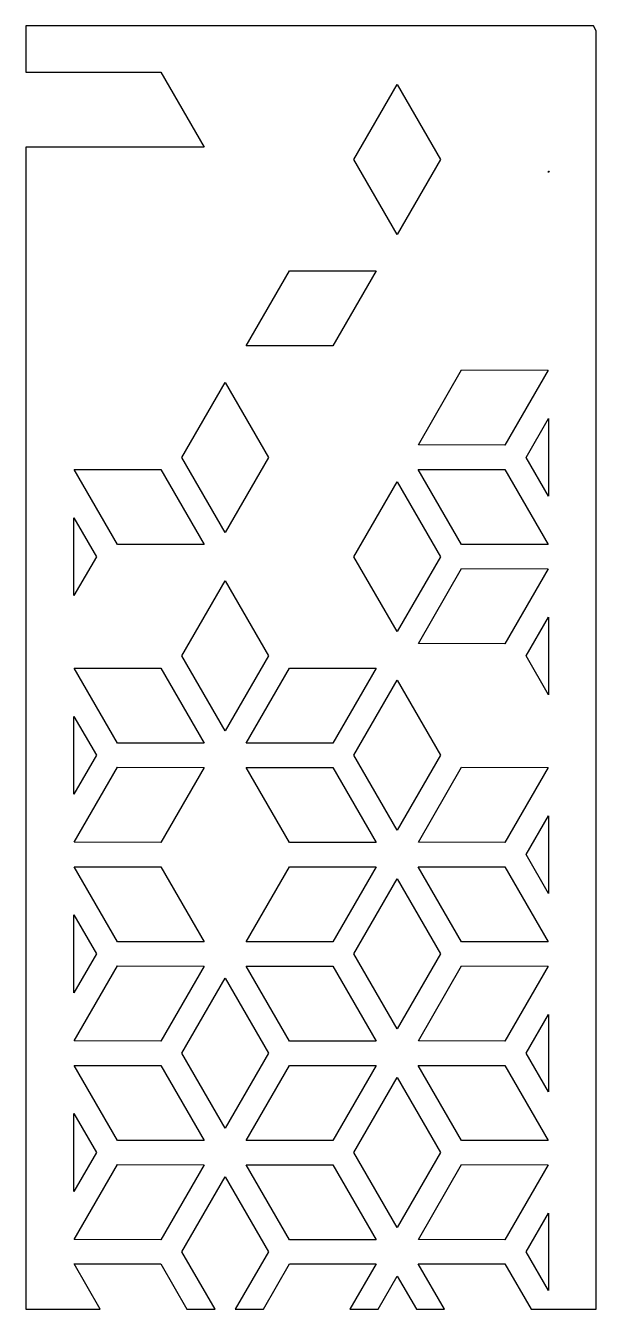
# Model space of a CAD drawing. Header units: inches. Extents: x -30 to -24, y -31.5 to -18.
import ezdxf

# ---------------------------------------------------------------- set-up
doc = ezdxf.new("R2010")
doc.units = ezdxf.units.IN
doc.layers.add('CUTOUTS', color=1, linetype='CONTINUOUS')
doc.layers.add('PERIMETER', color=5, linetype='CONTINUOUS')

msp = doc.modelspace()

# ---------------------------------------------------------------- linework, layer by layer
at = {"layer": 'CUTOUTS'}
for points in [[(-25.637, -19.406), (-26.093, -20.195), (-26.549, -19.406), (-26.093, -18.616)], [(-24.502, -19.544), (-24.502, -19.529), (-24.493, -19.529)], [(-27.682, -21.37), (-27.226, -20.58), (-26.314, -20.58), (-26.77, -21.37)], [(-24.959, -22.416), (-25.87, -22.413), (-25.415, -21.623), (-24.503, -21.626)], [(-27.447, -22.544), (-27.903, -23.334), (-28.359, -22.544), (-27.903, -21.754)], [(-24.737, -22.544), (-24.502, -22.136), (-24.502, -22.952)], [(-29.037, -23.462), (-29.493, -22.672), (-28.582, -22.672), (-28.126, -23.462)], [(-24.504, -23.462), (-25.415, -23.462), (-25.871, -22.672), (-24.96, -22.672)], [(-26.093, -24.379), (-26.549, -23.59), (-26.093, -22.8), (-25.637, -23.59)], [(-29.495, -23.18), (-29.259, -23.59), (-29.495, -24)], [(-24.959, -24.508), (-25.87, -24.505), (-25.415, -23.715), (-24.503, -23.718)], [(-27.903, -25.426), (-28.359, -24.636), (-27.903, -23.846), (-27.447, -24.636)], [(-24.737, -24.636), (-24.502, -24.228), (-24.502, -25.044)], [(-29.037, -25.554), (-29.493, -24.764), (-28.582, -24.764), (-28.126, -25.554)], [(-27.682, -25.554), (-27.226, -24.764), (-26.314, -24.764), (-26.77, -25.554)], [(-26.093, -26.471), (-26.549, -25.682), (-26.093, -24.892), (-25.637, -25.682)], [(-29.495, -25.272), (-29.259, -25.682), (-29.495, -26.092)], [(-29.037, -25.807), (-28.125, -25.81), (-28.581, -26.6), (-29.492, -26.597)], [(-26.77, -25.811), (-26.314, -26.6), (-27.226, -26.6), (-27.682, -25.811)], [(-24.959, -26.6), (-25.87, -26.597), (-25.415, -25.807), (-24.503, -25.81)], [(-24.737, -26.728), (-24.502, -26.32), (-24.502, -27.136)], [(-29.037, -27.646), (-29.493, -26.856), (-28.582, -26.856), (-28.126, -27.646)], [(-27.682, -27.646), (-27.226, -26.856), (-26.314, -26.856), (-26.77, -27.646)], [(-24.504, -27.646), (-25.415, -27.646), (-25.871, -26.856), (-24.96, -26.856)], [(-25.637, -27.774), (-26.093, -28.563), (-26.549, -27.774), (-26.093, -26.984)], [(-29.495, -27.364), (-29.259, -27.774), (-29.495, -28.184)], [(-29.492, -28.689), (-29.037, -27.899), (-28.125, -27.902), (-28.581, -28.692)], [(-26.77, -27.903), (-26.314, -28.692), (-27.226, -28.692), (-27.682, -27.903)], [(-24.959, -28.692), (-25.87, -28.689), (-25.415, -27.899), (-24.503, -27.902)], [(-27.903, -29.61), (-28.359, -28.82), (-27.903, -28.03), (-27.447, -28.82)], [(-24.737, -28.82), (-24.502, -28.412), (-24.502, -29.228)], [(-29.037, -29.738), (-29.493, -28.948), (-28.582, -28.948), (-28.126, -29.738)], [(-26.77, -29.738), (-27.682, -29.738), (-27.226, -28.948), (-26.314, -28.948)], [(-24.504, -29.738), (-25.415, -29.738), (-25.871, -28.948), (-24.96, -28.948)], [(-26.093, -30.655), (-26.549, -29.866), (-26.093, -29.076), (-25.637, -29.866)], [(-29.495, -29.456), (-29.259, -29.866), (-29.495, -30.276)], [(-29.492, -30.781), (-29.037, -29.991), (-28.125, -29.994), (-28.581, -30.784)], [(-27.682, -29.995), (-26.77, -29.995), (-26.314, -30.784), (-27.226, -30.784)], [(-24.503, -29.994), (-24.959, -30.784), (-25.87, -30.781), (-25.415, -29.991)], [(-24.737, -30.912), (-24.502, -30.504), (-24.502, -31.32)]]:
    msp.add_lwpolyline(points, close=True, dxfattribs=at)
at = {"layer": 'PERIMETER'}
msp.add_lwpolyline([(-26.314, -31.04), (-26.59, -31.517), (-26.294, -31.517), (-26.093, -31.168), (-25.891, -31.517), (-25.596, -31.517), (-25.871, -31.04), (-24.96, -31.04), (-24.684, -31.517), (-23.997, -31.517), (-23.997, -18.051), (-24.028, -17.997), (-30.003, -17.997), (-30.003, -18.488), (-28.582, -18.488), (-28.126, -19.278), (-30.003, -19.278), (-30.003, -31.517), (-29.218, -31.517), (-29.493, -31.04), (-28.582, -31.04), (-28.306, -31.517), (-28.01, -31.517), (-28.359, -30.912), (-27.903, -30.122), (-27.447, -30.912), (-27.797, -31.517), (-27.501, -31.517), (-27.226, -31.04)], close=True, dxfattribs=at)

doc.saveas('drawing.dxf')
